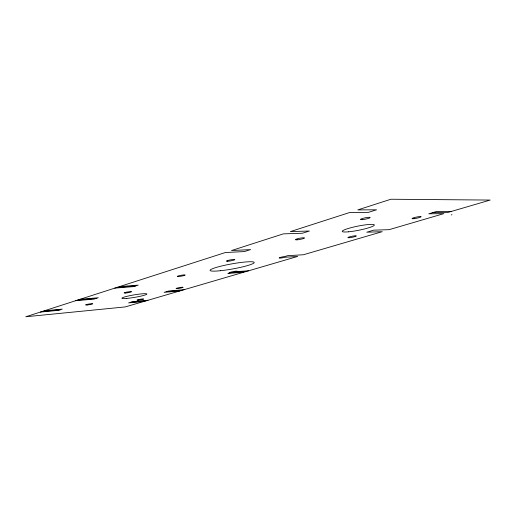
<?xml version="1.0" encoding="UTF-8"?>
<svg xmlns="http://www.w3.org/2000/svg" width="516" height="516" viewBox="0 0 516 516"><rect width="100%" height="100%" fill="white"/><g stroke="black" fill="none" stroke-linecap="round" stroke-linejoin="round"><path stroke-width="0.77" d="M230.465 272.667L227.911 273.422L243.623 272.267M451.281 214.908L451.977 214.708M130.6 302.305L146.041 300.841M44.17 310.845L62.262 309.123L58.405 310.342L40.351 312.077M144.035 301.428L128.6 302.898L132.606 301.712L148.06 300.248M42.254 311.464L60.327 309.735M77.742 300.041L96.131 298.422M179.749 290.966L164.172 292.34L168.558 291.037L184.154 289.676M75.633 300.718L94.002 299.093L98.272 297.745L79.864 299.357M166.358 291.688L181.948 290.327M114.791 288.115L133.444 286.625L138.185 285.129L119.499 286.599M117.138 287.36L135.811 285.883M232.49 272.519L246.177 271.519M236.496 271.655L248.744 270.765M432.679 212.65L447.727 212.502L490.2 200.066L390.902 199.24L357.788 209.902L376.564 209.799L368.476 212.353L349.661 212.515L290.385 231.594L309.413 231.02L302.357 233.245L283.316 233.871L231.529 250.537L250.602 249.602L244.391 251.563L225.331 252.537L25.8 316.76L125.298 306.91L297.642 256.446L285.277 257.22A4.018 0.458 -10.6 0 1 279.143 257.994A4.018 0.458 -10.6 0 1 284.826 256.497L287.722 255.672L303.408 254.762L382.221 231.684L366.779 232.206L373.674 230.162L389.083 229.672L443.876 213.63L428.802 213.798L436.581 211.489L451.597 211.367M236.902 271.513L236.373 271.693A3.799 0.413 -10.2 0 1 232.871 272.461L230.013 272.706A3.799 0.413 -10.2 0 1 233.696 271.487A3.799 0.413 -10.2 0 1 236.902 271.513M126.697 298.422A12.668 1.271 -9.6 0 0 146.744 294.23A12.668 1.271 -9.6 0 0 129.677 295.713A12.668 1.271 -9.6 0 0 126.697 298.422M348.539 231.813A16.377 2.109 -11.3 0 0 374.229 225.331A16.377 2.109 -11.3 0 0 352.151 227.408A16.377 2.109 -11.3 0 0 348.539 231.813M220.293 270.739A22.44 2.574 -10.2 0 0 254.207 262.599A22.44 2.574 -10.2 0 0 221.925 265.927A22.44 2.574 -10.2 0 0 220.293 270.739M87.152 304.969A3.618 0.355 -9.3 0 0 92.738 303.795A3.618 0.355 -9.3 0 0 87.643 304.266A3.618 0.355 -9.3 0 0 87.152 304.969M125.594 293.017A3.786 0.4 -9.5 0 0 131.541 291.759A3.786 0.4 -9.5 0 0 126.375 292.191A3.786 0.4 -9.5 0 0 125.594 293.017M178.659 276.518A4.025 0.458 -9.9 0 0 185.128 275.138A4.025 0.458 -9.9 0 0 179.891 275.518A4.025 0.458 -9.9 0 0 178.659 276.518M227.743 261.257A4.257 0.516 -10.2 0 0 234.703 259.767A4.257 0.516 -10.2 0 0 229.439 260.07A4.257 0.516 -10.2 0 0 227.743 261.257M297.506 239.785A4.605 0.6 -10.8 0 0 304.492 237.992A4.605 0.6 -10.8 0 0 297.919 238.65A4.605 0.6 -10.8 0 0 297.506 239.785M362.367 219.629A4.966 0.684 -11.5 0 0 370.146 217.617A4.966 0.684 -11.5 0 0 363.425 218.223A4.966 0.684 -11.5 0 0 362.367 219.629M138.172 300.196A3.412 0.329 -9.7 0 0 143.642 299.074A3.412 0.329 -9.7 0 0 139.159 299.461A3.412 0.329 -9.7 0 0 138.172 300.196M177.33 288.599A3.573 0.361 -9.9 0 0 183.064 287.393A3.573 0.361 -9.9 0 0 178.413 287.786A3.573 0.361 -9.9 0 0 177.33 288.599M349.39 237.708A4.347 0.529 -11.2 0 0 356.311 236.031A4.347 0.529 -11.2 0 0 350.603 236.554A4.347 0.529 -11.2 0 0 349.39 237.708M414.148 218.655A4.689 0.593 -11.8 0 0 421.159 216.726A4.689 0.593 -11.8 0 0 414.406 217.559A4.689 0.593 -11.8 0 0 414.148 218.655"/></g></svg>
